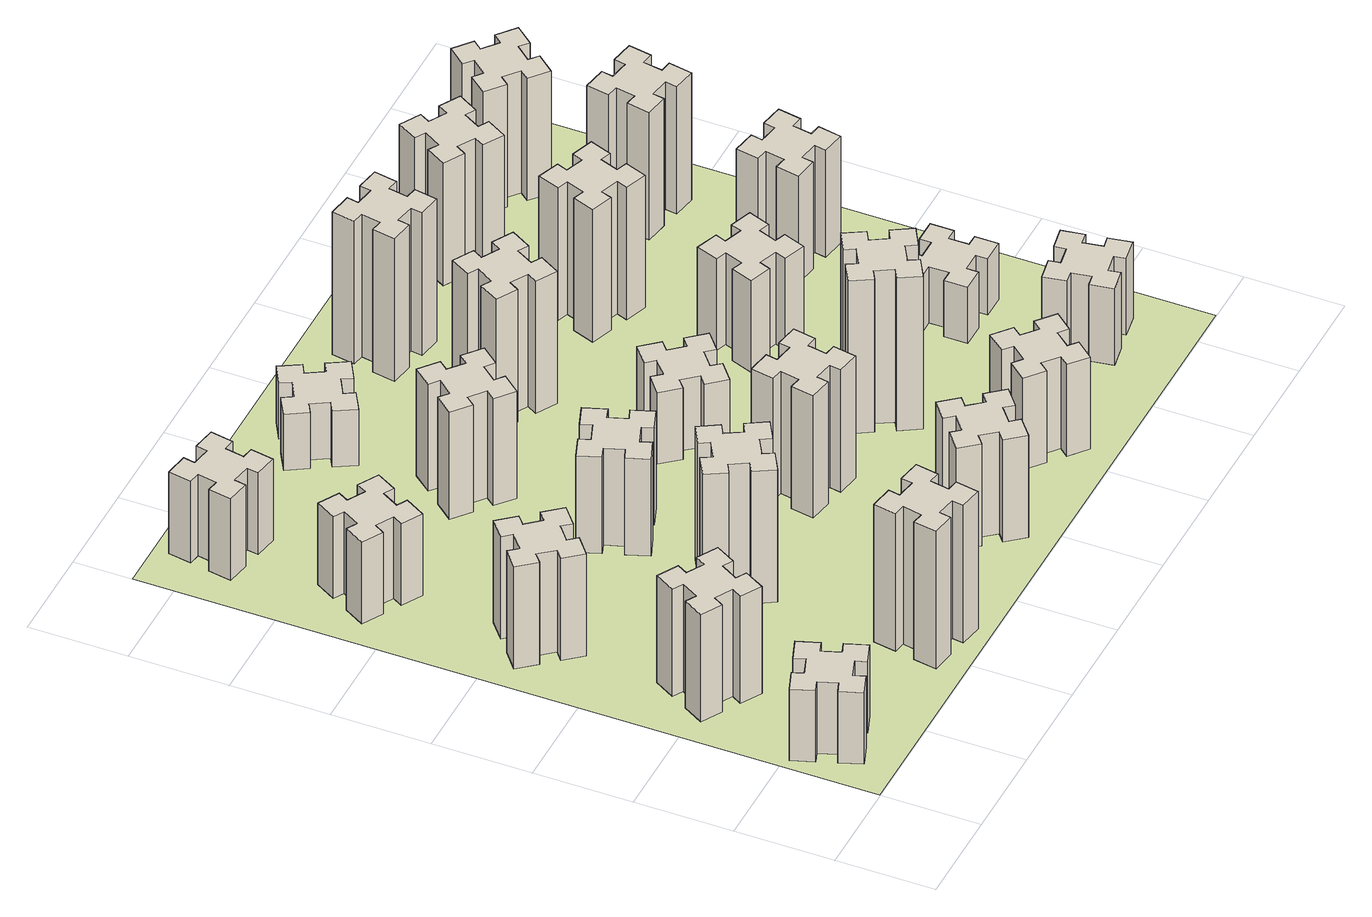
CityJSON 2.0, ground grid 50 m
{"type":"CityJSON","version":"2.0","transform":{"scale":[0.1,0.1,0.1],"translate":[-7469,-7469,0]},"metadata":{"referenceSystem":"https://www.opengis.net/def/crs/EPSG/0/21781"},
"CityObjects":{
"building1":{"type":"Building","attributes":{"class":"1000","function":"1000","usage":"1000","yearOfConstruction":2016,"roofType":"1000","measuredHeight":42,"storeysAboveGround":30,"storeysBelowGround":0},"geometry":[{"type":"Solid","lod":"1","boundaries":[[[[0,1,2,3,4,5,6,7,8,9,10,11,12,13,14,15,16,17,18,19]],[[17,16,20,21]],[[16,15,22,20]],[[15,14,23,22]],[[14,13,24,23]],[[13,12,25,24]],[[12,11,26,25]],[[11,10,27,26]],[[10,9,28,27]],[[9,8,29,28]],[[8,7,30,29]],[[7,6,31,30]],[[6,5,32,31]],[[5,4,33,32]],[[4,3,34,33]],[[3,2,35,34]],[[2,1,36,35]],[[1,0,37,36]],[[0,19,38,37]],[[19,18,39,38]],[[18,17,21,39]],[[24,25,26,27,28,29,30,31,32,33,34,35,36,37,38,39,21,20,22,23]]]]}]},
"building2":{"type":"Building","attributes":{"class":"1000","function":"1000","usage":"1000","yearOfConstruction":2016,"roofType":"1000","measuredHeight":63,"storeysAboveGround":30,"storeysBelowGround":0},"geometry":[{"type":"Solid","lod":"1","boundaries":[[[[40,41,42,43,44,45,46,47,48,49,50,51,52,53,54,55,56,57,58,59]],[[57,56,60,61]],[[56,55,62,60]],[[55,54,63,62]],[[54,53,64,63]],[[53,52,65,64]],[[52,51,66,65]],[[51,50,67,66]],[[50,49,68,67]],[[49,48,69,68]],[[48,47,70,69]],[[47,46,71,70]],[[46,45,72,71]],[[45,44,73,72]],[[44,43,74,73]],[[43,42,75,74]],[[42,41,76,75]],[[41,40,77,76]],[[40,59,78,77]],[[59,58,79,78]],[[58,57,61,79]],[[64,65,66,67,68,69,70,71,72,73,74,75,76,77,78,79,61,60,62,63]]]]}]},
"building3":{"type":"Building","attributes":{"class":"1000","function":"1000","usage":"1000","yearOfConstruction":2016,"roofType":"1000","measuredHeight":60,"storeysAboveGround":30,"storeysBelowGround":0},"geometry":[{"type":"Solid","lod":"1","boundaries":[[[[80,81,82,83,84,85,86,87,88,89,90,91,92,93,94,95,96,97,98,99]],[[97,96,100,101]],[[96,95,102,100]],[[95,94,103,102]],[[94,93,104,103]],[[93,92,105,104]],[[92,91,106,105]],[[91,90,107,106]],[[90,89,108,107]],[[89,88,109,108]],[[88,87,110,109]],[[87,86,111,110]],[[86,85,112,111]],[[85,84,113,112]],[[84,83,114,113]],[[83,82,115,114]],[[82,81,116,115]],[[81,80,117,116]],[[80,99,118,117]],[[99,98,119,118]],[[98,97,101,119]],[[104,105,106,107,108,109,110,111,112,113,114,115,116,117,118,119,101,100,102,103]]]]}]},
"building4":{"type":"Building","attributes":{"class":"1000","function":"1000","usage":"1000","yearOfConstruction":2016,"roofType":"1000","measuredHeight":48,"storeysAboveGround":30,"storeysBelowGround":0},"geometry":[{"type":"Solid","lod":"1","boundaries":[[[[120,121,122,123,124,125,126,127,128,129,130,131,132,133,134,135,136,137,138,139]],[[137,136,140,141]],[[136,135,142,140]],[[135,134,143,142]],[[134,133,144,143]],[[133,132,145,144]],[[132,131,146,145]],[[131,130,147,146]],[[130,129,148,147]],[[129,128,149,148]],[[128,127,150,149]],[[127,126,151,150]],[[126,125,152,151]],[[125,124,153,152]],[[124,123,154,153]],[[123,122,155,154]],[[122,121,156,155]],[[121,120,157,156]],[[120,139,158,157]],[[139,138,159,158]],[[138,137,141,159]],[[144,145,146,147,148,149,150,151,152,153,154,155,156,157,158,159,141,140,142,143]]]]}]},
"building5":{"type":"Building","attributes":{"class":"1000","function":"1000","usage":"1000","yearOfConstruction":2016,"roofType":"1000","measuredHeight":81,"storeysAboveGround":30,"storeysBelowGround":0},"geometry":[{"type":"Solid","lod":"1","boundaries":[[[[160,161,162,163,164,165,166,167,168,169,170,171,172,173,174,175,176,177,178,179]],[[177,176,180,181]],[[176,175,182,180]],[[175,174,183,182]],[[174,173,184,183]],[[173,172,185,184]],[[172,171,186,185]],[[171,170,187,186]],[[170,169,188,187]],[[169,168,189,188]],[[168,167,190,189]],[[167,166,191,190]],[[166,165,192,191]],[[165,164,193,192]],[[164,163,194,193]],[[163,162,195,194]],[[162,161,196,195]],[[161,160,197,196]],[[160,179,198,197]],[[179,178,199,198]],[[178,177,181,199]],[[184,185,186,187,188,189,190,191,192,193,194,195,196,197,198,199,181,180,182,183]]]]}]},
"building6":{"type":"Building","attributes":{"class":"1000","function":"1000","usage":"1000","yearOfConstruction":2016,"roofType":"1000","measuredHeight":48,"storeysAboveGround":30,"storeysBelowGround":0},"geometry":[{"type":"Solid","lod":"1","boundaries":[[[[200,201,202,203,204,205,206,207,208,209,210,211,212,213,214,215,216,217,218,219]],[[217,216,220,221]],[[216,215,222,220]],[[215,214,223,222]],[[214,213,224,223]],[[213,212,225,224]],[[212,211,226,225]],[[211,210,227,226]],[[210,209,228,227]],[[209,208,229,228]],[[208,207,230,229]],[[207,206,231,230]],[[206,205,232,231]],[[205,204,233,232]],[[204,203,234,233]],[[203,202,235,234]],[[202,201,236,235]],[[201,200,237,236]],[[200,219,238,237]],[[219,218,239,238]],[[218,217,221,239]],[[224,225,226,227,228,229,230,231,232,233,234,235,236,237,238,239,221,220,222,223]]]]}]},
"building7":{"type":"Building","attributes":{"class":"1000","function":"1000","usage":"1000","yearOfConstruction":2016,"roofType":"1000","measuredHeight":78,"storeysAboveGround":30,"storeysBelowGround":0},"geometry":[{"type":"Solid","lod":"1","boundaries":[[[[240,241,242,243,244,245,246,247,248,249,250,251,252,253,254,255,256,257,258,259]],[[257,256,260,261]],[[256,255,262,260]],[[255,254,263,262]],[[254,253,264,263]],[[253,252,265,264]],[[252,251,266,265]],[[251,250,267,266]],[[250,249,268,267]],[[249,248,269,268]],[[248,247,270,269]],[[247,246,271,270]],[[246,245,272,271]],[[245,244,273,272]],[[244,243,274,273]],[[243,242,275,274]],[[242,241,276,275]],[[241,240,277,276]],[[240,259,278,277]],[[259,258,279,278]],[[258,257,261,279]],[[264,265,266,267,268,269,270,271,272,273,274,275,276,277,278,279,261,260,262,263]]]]}]},
"building8":{"type":"Building","attributes":{"class":"1000","function":"1000","usage":"1000","yearOfConstruction":2016,"roofType":"1000","measuredHeight":57,"storeysAboveGround":30,"storeysBelowGround":0},"geometry":[{"type":"Solid","lod":"1","boundaries":[[[[280,281,282,283,284,285,286,287,288,289,290,291,292,293,294,295,296,297,298,299]],[[297,296,300,301]],[[296,295,302,300]],[[295,294,303,302]],[[294,293,304,303]],[[293,292,305,304]],[[292,291,306,305]],[[291,290,307,306]],[[290,289,308,307]],[[289,288,309,308]],[[288,287,310,309]],[[287,286,311,310]],[[286,285,312,311]],[[285,284,313,312]],[[284,283,314,313]],[[283,282,315,314]],[[282,281,316,315]],[[281,280,317,316]],[[280,299,318,317]],[[299,298,319,318]],[[298,297,301,319]],[[304,305,306,307,308,309,310,311,312,313,314,315,316,317,318,319,301,300,302,303]]]]}]},
"building9":{"type":"Building","attributes":{"class":"1000","function":"1000","usage":"1000","yearOfConstruction":2016,"roofType":"1000","measuredHeight":63,"storeysAboveGround":30,"storeysBelowGround":0},"geometry":[{"type":"Solid","lod":"1","boundaries":[[[[320,321,322,323,324,325,326,327,328,329,330,331,332,333,334,335,336,337,338,339]],[[337,336,340,341]],[[336,335,342,340]],[[335,334,343,342]],[[334,333,344,343]],[[333,332,345,344]],[[332,331,346,345]],[[331,330,347,346]],[[330,329,348,347]],[[329,328,349,348]],[[328,327,350,349]],[[327,326,351,350]],[[326,325,352,351]],[[325,324,353,352]],[[324,323,354,353]],[[323,322,355,354]],[[322,321,356,355]],[[321,320,357,356]],[[320,339,358,357]],[[339,338,359,358]],[[338,337,341,359]],[[344,345,346,347,348,349,350,351,352,353,354,355,356,357,358,359,341,340,342,343]]]]}]},
"building10":{"type":"Building","attributes":{"class":"1000","function":"1000","usage":"1000","yearOfConstruction":2016,"roofType":"1000","measuredHeight":60,"storeysAboveGround":30,"storeysBelowGround":0},"geometry":[{"type":"Solid","lod":"1","boundaries":[[[[360,361,362,363,364,365,366,367,368,369,370,371,372,373,374,375,376,377,378,379]],[[377,376,380,381]],[[376,375,382,380]],[[375,374,383,382]],[[374,373,384,383]],[[373,372,385,384]],[[372,371,386,385]],[[371,370,387,386]],[[370,369,388,387]],[[369,368,389,388]],[[368,367,390,389]],[[367,366,391,390]],[[366,365,392,391]],[[365,364,393,392]],[[364,363,394,393]],[[363,362,395,394]],[[362,361,396,395]],[[361,360,397,396]],[[360,379,398,397]],[[379,378,399,398]],[[378,377,381,399]],[[384,385,386,387,388,389,390,391,392,393,394,395,396,397,398,399,381,380,382,383]]]]}]},
"building11":{"type":"Building","attributes":{"class":"1000","function":"1000","usage":"1000","yearOfConstruction":2016,"roofType":"1000","measuredHeight":33,"storeysAboveGround":30,"storeysBelowGround":0},"geometry":[{"type":"Solid","lod":"1","boundaries":[[[[400,401,402,403,404,405,406,407,408,409,410,411,412,413,414,415,416,417,418,419]],[[417,416,420,421]],[[416,415,422,420]],[[415,414,423,422]],[[414,413,424,423]],[[413,412,425,424]],[[412,411,426,425]],[[411,410,427,426]],[[410,409,428,427]],[[409,408,429,428]],[[408,407,430,429]],[[407,406,431,430]],[[406,405,432,431]],[[405,404,433,432]],[[404,403,434,433]],[[403,402,435,434]],[[402,401,436,435]],[[401,400,437,436]],[[400,419,438,437]],[[419,418,439,438]],[[418,417,421,439]],[[424,425,426,427,428,429,430,431,432,433,434,435,436,437,438,439,421,420,422,423]]]]}]},
"building12":{"type":"Building","attributes":{"class":"1000","function":"1000","usage":"1000","yearOfConstruction":2016,"roofType":"1000","measuredHeight":72,"storeysAboveGround":30,"storeysBelowGround":0},"geometry":[{"type":"Solid","lod":"1","boundaries":[[[[440,441,442,443,444,445,446,447,448,449,450,451,452,453,454,455,456,457,458,459]],[[457,456,460,461]],[[456,455,462,460]],[[455,454,463,462]],[[454,453,464,463]],[[453,452,465,464]],[[452,451,466,465]],[[451,450,467,466]],[[450,449,468,467]],[[449,448,469,468]],[[448,447,470,469]],[[447,446,471,470]],[[446,445,472,471]],[[445,444,473,472]],[[444,443,474,473]],[[443,442,475,474]],[[442,441,476,475]],[[441,440,477,476]],[[440,459,478,477]],[[459,458,479,478]],[[458,457,461,479]],[[464,465,466,467,468,469,470,471,472,473,474,475,476,477,478,479,461,460,462,463]]]]}]},
"building13":{"type":"Building","attributes":{"class":"1000","function":"1000","usage":"1000","yearOfConstruction":2016,"roofType":"1000","measuredHeight":42,"storeysAboveGround":30,"storeysBelowGround":0},"geometry":[{"type":"Solid","lod":"1","boundaries":[[[[480,481,482,483,484,485,486,487,488,489,490,491,492,493,494,495,496,497,498,499]],[[497,496,500,501]],[[496,495,502,500]],[[495,494,503,502]],[[494,493,504,503]],[[493,492,505,504]],[[492,491,506,505]],[[491,490,507,506]],[[490,489,508,507]],[[489,488,509,508]],[[488,487,510,509]],[[487,486,511,510]],[[486,485,512,511]],[[485,484,513,512]],[[484,483,514,513]],[[483,482,515,514]],[[482,481,516,515]],[[481,480,517,516]],[[480,499,518,517]],[[499,498,519,518]],[[498,497,501,519]],[[504,505,506,507,508,509,510,511,512,513,514,515,516,517,518,519,501,500,502,503]]]]}]},
"building14":{"type":"Building","attributes":{"class":"1000","function":"1000","usage":"1000","yearOfConstruction":2016,"roofType":"1000","measuredHeight":78,"storeysAboveGround":30,"storeysBelowGround":0},"geometry":[{"type":"Solid","lod":"1","boundaries":[[[[520,521,522,523,524,525,526,527,528,529,530,531,532,533,534,535,536,537,538,539]],[[537,536,540,541]],[[536,535,542,540]],[[535,534,543,542]],[[534,533,544,543]],[[533,532,545,544]],[[532,531,546,545]],[[531,530,547,546]],[[530,529,548,547]],[[529,528,549,548]],[[528,527,550,549]],[[527,526,551,550]],[[526,525,552,551]],[[525,524,553,552]],[[524,523,554,553]],[[523,522,555,554]],[[522,521,556,555]],[[521,520,557,556]],[[520,539,558,557]],[[539,538,559,558]],[[538,537,541,559]],[[544,545,546,547,548,549,550,551,552,553,554,555,556,557,558,559,541,540,542,543]]]]}]},
"building15":{"type":"Building","attributes":{"class":"1000","function":"1000","usage":"1000","yearOfConstruction":2016,"roofType":"1000","measuredHeight":54,"storeysAboveGround":30,"storeysBelowGround":0},"geometry":[{"type":"Solid","lod":"1","boundaries":[[[[560,561,562,563,564,565,566,567,568,569,570,571,572,573,574,575,576,577,578,579]],[[577,576,580,581]],[[576,575,582,580]],[[575,574,583,582]],[[574,573,584,583]],[[573,572,585,584]],[[572,571,586,585]],[[571,570,587,586]],[[570,569,588,587]],[[569,568,589,588]],[[568,567,590,589]],[[567,566,591,590]],[[566,565,592,591]],[[565,564,593,592]],[[564,563,594,593]],[[563,562,595,594]],[[562,561,596,595]],[[561,560,597,596]],[[560,579,598,597]],[[579,578,599,598]],[[578,577,581,599]],[[584,585,586,587,588,589,590,591,592,593,594,595,596,597,598,599,581,580,582,583]]]]}]},
"building16":{"type":"Building","attributes":{"class":"1000","function":"1000","usage":"1000","yearOfConstruction":2016,"roofType":"1000","measuredHeight":90,"storeysAboveGround":30,"storeysBelowGround":0},"geometry":[{"type":"Solid","lod":"1","boundaries":[[[[600,601,602,603,604,605,606,607,608,609,610,611,612,613,614,615,616,617,618,619]],[[617,616,620,621]],[[616,615,622,620]],[[615,614,623,622]],[[614,613,624,623]],[[613,612,625,624]],[[612,611,626,625]],[[611,610,627,626]],[[610,609,628,627]],[[609,608,629,628]],[[608,607,630,629]],[[607,606,631,630]],[[606,605,632,631]],[[605,604,633,632]],[[604,603,634,633]],[[603,602,635,634]],[[602,601,636,635]],[[601,600,637,636]],[[600,619,638,637]],[[619,618,639,638]],[[618,617,621,639]],[[624,625,626,627,628,629,630,631,632,633,634,635,636,637,638,639,621,620,622,623]]]]}]},
"building17":{"type":"Building","attributes":{"class":"1000","function":"1000","usage":"1000","yearOfConstruction":2016,"roofType":"1000","measuredHeight":84,"storeysAboveGround":30,"storeysBelowGround":0},"geometry":[{"type":"Solid","lod":"1","boundaries":[[[[640,641,642,643,644,645,646,647,648,649,650,651,652,653,654,655,656,657,658,659]],[[657,656,660,661]],[[656,655,662,660]],[[655,654,663,662]],[[654,653,664,663]],[[653,652,665,664]],[[652,651,666,665]],[[651,650,667,666]],[[650,649,668,667]],[[649,648,669,668]],[[648,647,670,669]],[[647,646,671,670]],[[646,645,672,671]],[[645,644,673,672]],[[644,643,674,673]],[[643,642,675,674]],[[642,641,676,675]],[[641,640,677,676]],[[640,659,678,677]],[[659,658,679,678]],[[658,657,661,679]],[[664,665,666,667,668,669,670,671,672,673,674,675,676,677,678,679,661,660,662,663]]]]}]},
"building18":{"type":"Building","attributes":{"class":"1000","function":"1000","usage":"1000","yearOfConstruction":2016,"roofType":"1000","measuredHeight":54,"storeysAboveGround":30,"storeysBelowGround":0},"geometry":[{"type":"Solid","lod":"1","boundaries":[[[[680,681,682,683,684,685,686,687,688,689,690,691,692,693,694,695,696,697,698,699]],[[697,696,700,701]],[[696,695,702,700]],[[695,694,703,702]],[[694,693,704,703]],[[693,692,705,704]],[[692,691,706,705]],[[691,690,707,706]],[[690,689,708,707]],[[689,688,709,708]],[[688,687,710,709]],[[687,686,711,710]],[[686,685,712,711]],[[685,684,713,712]],[[684,683,714,713]],[[683,682,715,714]],[[682,681,716,715]],[[681,680,717,716]],[[680,699,718,717]],[[699,698,719,718]],[[698,697,701,719]],[[704,705,706,707,708,709,710,711,712,713,714,715,716,717,718,719,701,700,702,703]]]]}]},
"building19":{"type":"Building","attributes":{"class":"1000","function":"1000","usage":"1000","yearOfConstruction":2016,"roofType":"1000","measuredHeight":78,"storeysAboveGround":30,"storeysBelowGround":0},"geometry":[{"type":"Solid","lod":"1","boundaries":[[[[720,721,722,723,724,725,726,727,728,729,730,731,732,733,734,735,736,737,738,739]],[[737,736,740,741]],[[736,735,742,740]],[[735,734,743,742]],[[734,733,744,743]],[[733,732,745,744]],[[732,731,746,745]],[[731,730,747,746]],[[730,729,748,747]],[[729,728,749,748]],[[728,727,750,749]],[[727,726,751,750]],[[726,725,752,751]],[[725,724,753,752]],[[724,723,754,753]],[[723,722,755,754]],[[722,721,756,755]],[[721,720,757,756]],[[720,739,758,757]],[[739,738,759,758]],[[738,737,741,759]],[[744,745,746,747,748,749,750,751,752,753,754,755,756,757,758,759,741,740,742,743]]]]}]},
"building20":{"type":"Building","attributes":{"class":"1000","function":"1000","usage":"1000","yearOfConstruction":2016,"roofType":"1000","measuredHeight":45,"storeysAboveGround":30,"storeysBelowGround":0},"geometry":[{"type":"Solid","lod":"1","boundaries":[[[[760,761,762,763,764,765,766,767,768,769,770,771,772,773,774,775,776,777,778,779]],[[777,776,780,781]],[[776,775,782,780]],[[775,774,783,782]],[[774,773,784,783]],[[773,772,785,784]],[[772,771,786,785]],[[771,770,787,786]],[[770,769,788,787]],[[769,768,789,788]],[[768,767,790,789]],[[767,766,791,790]],[[766,765,792,791]],[[765,764,793,792]],[[764,763,794,793]],[[763,762,795,794]],[[762,761,796,795]],[[761,760,797,796]],[[760,779,798,797]],[[779,778,799,798]],[[778,777,781,799]],[[784,785,786,787,788,789,790,791,792,793,794,795,796,797,798,799,781,780,782,783]]]]}]},
"building21":{"type":"Building","attributes":{"class":"1000","function":"1000","usage":"1000","yearOfConstruction":2016,"roofType":"1000","measuredHeight":33,"storeysAboveGround":30,"storeysBelowGround":0},"geometry":[{"type":"Solid","lod":"1","boundaries":[[[[800,801,802,803,804,805,806,807,808,809,810,811,812,813,814,815,816,817,818,819]],[[817,816,820,821]],[[816,815,822,820]],[[815,814,823,822]],[[814,813,824,823]],[[813,812,825,824]],[[812,811,826,825]],[[811,810,827,826]],[[810,809,828,827]],[[809,808,829,828]],[[808,807,830,829]],[[807,806,831,830]],[[806,805,832,831]],[[805,804,833,832]],[[804,803,834,833]],[[803,802,835,834]],[[802,801,836,835]],[[801,800,837,836]],[[800,819,838,837]],[[819,818,839,838]],[[818,817,821,839]],[[824,825,826,827,828,829,830,831,832,833,834,835,836,837,838,839,821,820,822,823]]]]}]},
"building22":{"type":"Building","attributes":{"class":"1000","function":"1000","usage":"1000","yearOfConstruction":2016,"roofType":"1000","measuredHeight":72,"storeysAboveGround":30,"storeysBelowGround":0},"geometry":[{"type":"Solid","lod":"1","boundaries":[[[[840,841,842,843,844,845,846,847,848,849,850,851,852,853,854,855,856,857,858,859]],[[857,856,860,861]],[[856,855,862,860]],[[855,854,863,862]],[[854,853,864,863]],[[853,852,865,864]],[[852,851,866,865]],[[851,850,867,866]],[[850,849,868,867]],[[849,848,869,868]],[[848,847,870,869]],[[847,846,871,870]],[[846,845,872,871]],[[845,844,873,872]],[[844,843,874,873]],[[843,842,875,874]],[[842,841,876,875]],[[841,840,877,876]],[[840,859,878,877]],[[859,858,879,878]],[[858,857,861,879]],[[864,865,866,867,868,869,870,871,872,873,874,875,876,877,878,879,861,860,862,863]]]]}]},
"building23":{"type":"Building","attributes":{"class":"1000","function":"1000","usage":"1000","yearOfConstruction":2016,"roofType":"1000","measuredHeight":63,"storeysAboveGround":30,"storeysBelowGround":0},"geometry":[{"type":"Solid","lod":"1","boundaries":[[[[880,881,882,883,884,885,886,887,888,889,890,891,892,893,894,895,896,897,898,899]],[[897,896,900,901]],[[896,895,902,900]],[[895,894,903,902]],[[894,893,904,903]],[[893,892,905,904]],[[892,891,906,905]],[[891,890,907,906]],[[890,889,908,907]],[[889,888,909,908]],[[888,887,910,909]],[[887,886,911,910]],[[886,885,912,911]],[[885,884,913,912]],[[884,883,914,913]],[[883,882,915,914]],[[882,881,916,915]],[[881,880,917,916]],[[880,899,918,917]],[[899,898,919,918]],[[898,897,901,919]],[[904,905,906,907,908,909,910,911,912,913,914,915,916,917,918,919,901,900,902,903]]]]}]},
"building24":{"type":"Building","attributes":{"class":"1000","function":"1000","usage":"1000","yearOfConstruction":2016,"roofType":"1000","measuredHeight":75,"storeysAboveGround":30,"storeysBelowGround":0},"geometry":[{"type":"Solid","lod":"1","boundaries":[[[[920,921,922,923,924,925,926,927,928,929,930,931,932,933,934,935,936,937,938,939]],[[937,936,940,941]],[[936,935,942,940]],[[935,934,943,942]],[[934,933,944,943]],[[933,932,945,944]],[[932,931,946,945]],[[931,930,947,946]],[[930,929,948,947]],[[929,928,949,948]],[[928,927,950,949]],[[927,926,951,950]],[[926,925,952,951]],[[925,924,953,952]],[[924,923,954,953]],[[923,922,955,954]],[[922,921,956,955]],[[921,920,957,956]],[[920,939,958,957]],[[939,938,959,958]],[[938,937,941,959]],[[944,945,946,947,948,949,950,951,952,953,954,955,956,957,958,959,941,940,942,943]]]]}]},
"building25":{"type":"Building","attributes":{"class":"1000","function":"1000","usage":"1000","yearOfConstruction":2016,"roofType":"1000","measuredHeight":72,"storeysAboveGround":30,"storeysBelowGround":0},"geometry":[{"type":"Solid","lod":"1","boundaries":[[[[960,961,962,963,964,965,966,967,968,969,970,971,972,973,974,975,976,977,978,979]],[[977,976,980,981]],[[976,975,982,980]],[[975,974,983,982]],[[974,973,984,983]],[[973,972,985,984]],[[972,971,986,985]],[[971,970,987,986]],[[970,969,988,987]],[[969,968,989,988]],[[968,967,990,989]],[[967,966,991,990]],[[966,965,992,991]],[[965,964,993,992]],[[964,963,994,993]],[[963,962,995,994]],[[962,961,996,995]],[[961,960,997,996]],[[960,979,998,997]],[[979,978,999,998]],[[978,977,981,999]],[[984,985,986,987,988,989,990,991,992,993,994,995,996,997,998,999,981,980,982,983]]]]}]},
"landuse1":{"type":"LandUse","attributes":{"name":"plot1","function":"1010"},"geometry":[{"type":"MultiSurface","lod":"1","boundaries":[[[1000,1001,1002,1003]]]}]}
},
"vertices":[
[155,385,0],[189,291,0],[133,270,0],[174,157,0],[287,199,0],[266,255,0],[360,289,0],[380,233,0],[493,274,0],[452,387,0],[396,366,0],[362,460,0],[418,480,0],[377,593,0],[264,552,0],[285,496,0],[191,462,0],[170,518,0],[57,477,0],[99,364,0],[191,462,420],[170,518,420],[285,496,420],[264,552,420],[377,593,420],[418,480,420],[362,460,420],[396,366,420],[452,387,420],[493,274,420],[380,233,420],[360,289,420],[266,255,420],[287,199,420],[174,157,420],[133,270,420],[189,291,420],[155,385,420],[99,364,420],[57,477,420],
[474,1086,0],[387,1136,0],[417,1188,0],[313,1248,0],[253,1144,0],[305,1114,0],[255,1027,0],[203,1057,0],[143,953,0],[247,893,0],[277,945,0],[364,895,0],[334,843,0],[438,783,0],[498,887,0],[446,917,0],[496,1004,0],[548,974,0],[608,1078,0],[504,1138,0],[496,1004,630],[548,974,630],[446,917,630],[498,887,630],[438,783,630],[334,843,630],[364,895,630],[277,945,630],[247,893,630],[143,953,630],[203,1057,630],[255,1027,630],[305,1114,630],[253,1144,630],[313,1248,630],[417,1188,630],[387,1136,630],[474,1086,630],[504,1138,630],[608,1078,630],
[259,1823,0],[323,1746,0],[277,1708,0],[354,1616,0],[446,1693,0],[408,1739,0],[484,1803,0],[523,1757,0],[615,1834,0],[538,1926,0],[492,1888,0],[427,1964,0],[473,2003,0],[396,2095,0],[304,2018,0],[343,1972,0],[266,1907,0],[228,1953,0],[136,1876,0],[213,1784,0],[266,1907,600],[228,1953,600],[343,1972,600],[304,2018,600],[396,2095,600],[473,2003,600],[427,1964,600],[492,1888,600],[538,1926,600],[615,1834,600],[523,1757,600],[484,1803,600],[408,1739,600],[446,1693,600],[354,1616,600],[277,1708,600],[323,1746,600],[259,1823,600],[213,1784,600],[136,1876,600],
[277,2625,0],[364,2575,0],[334,2523,0],[438,2463,0],[498,2567,0],[446,2597,0],[496,2684,0],[548,2654,0],[608,2758,0],[504,2818,0],[474,2766,0],[387,2816,0],[417,2868,0],[313,2928,0],[253,2824,0],[305,2794,0],[255,2707,0],[203,2737,0],[143,2633,0],[247,2573,0],[255,2707,480],[203,2737,480],[305,2794,480],[253,2824,480],[313,2928,480],[417,2868,480],[387,2816,480],[474,2766,480],[504,2818,480],[608,2758,480],[548,2654,480],[496,2684,480],[446,2597,480],[498,2567,480],[438,2463,480],[334,2523,480],[364,2575,480],[277,2625,480],[247,2573,480],[143,2633,480],
[1184,375,0],[1085,392,0],[1096,451,0],[977,472,0],[957,354,0],[1016,344,0],[998,245,0],[939,256,0],[918,137,0],[1037,117,0],[1047,176,0],[1145,158,0],[1135,99,0],[1253,78,0],[1274,197,0],[1215,207,0],[1232,305,0],[1291,295,0],[1312,413,0],[1194,434,0],[1232,305,810],[1291,295,810],[1215,207,810],[1274,197,810],[1253,78,810],[1135,99,810],[1145,158,810],[1047,176,810],[1037,117,810],[918,137,810],[939,256,810],[998,245,810],[1016,344,810],[957,354,810],[977,472,810],[1096,451,810],[1085,392,810],[1184,375,810],[1194,434,810],[1312,413,810],
[444,3535,0],[345,3552,0],[356,3611,0],[237,3632,0],[217,3514,0],[276,3504,0],[258,3405,0],[199,3416,0],[178,3297,0],[297,3277,0],[307,3336,0],[405,3318,0],[395,3259,0],[513,3238,0],[534,3357,0],[475,3367,0],[492,3465,0],[551,3455,0],[572,3573,0],[454,3594,0],[492,3465,480],[551,3455,480],[475,3367,480],[534,3357,480],[513,3238,480],[395,3259,480],[405,3318,480],[307,3336,480],[297,3277,480],[178,3297,480],[199,3416,480],[258,3405,480],[276,3504,480],[217,3514,480],[237,3632,480],[356,3611,480],[345,3552,480],[444,3535,480],[454,3594,480],[572,3573,480],
[1236,1227,0],[1186,1314,0],[1238,1344,0],[1178,1448,0],[1074,1388,0],[1104,1336,0],[1017,1286,0],[987,1338,0],[883,1278,0],[943,1174,0],[995,1204,0],[1045,1117,0],[993,1087,0],[1053,983,0],[1157,1043,0],[1127,1095,0],[1214,1145,0],[1244,1093,0],[1348,1153,0],[1288,1257,0],[1214,1145,780],[1244,1093,780],[1127,1095,780],[1157,1043,780],[1053,983,780],[993,1087,780],[1045,1117,780],[995,1204,780],[943,1174,780],[883,1278,780],[987,1338,780],[1017,1286,780],[1104,1336,780],[1074,1388,780],[1178,1448,780],[1238,1344,780],[1186,1314,780],[1236,1227,780],[1288,1257,780],[1348,1153,780],
[1336,1846,0],[1302,1940,0],[1358,1960,0],[1317,2073,0],[1204,2032,0],[1225,1976,0],[1131,1942,0],[1110,1998,0],[997,1957,0],[1039,1844,0],[1095,1865,0],[1129,1771,0],[1073,1750,0],[1114,1637,0],[1227,1679,0],[1206,1735,0],[1300,1769,0],[1320,1713,0],[1433,1754,0],[1392,1867,0],[1300,1769,570],[1320,1713,570],[1206,1735,570],[1227,1679,570],[1114,1637,570],[1073,1750,570],[1129,1771,570],[1095,1865,570],[1039,1844,570],[997,1957,570],[1110,1998,570],[1131,1942,570],[1225,1976,570],[1204,2032,570],[1317,2073,570],[1358,1960,570],[1302,1940,570],[1336,1846,570],[1392,1867,570],[1433,1754,570],
[1267,2486,0],[1332,2563,0],[1378,2524,0],[1455,2616,0],[1363,2693,0],[1324,2647,0],[1248,2712,0],[1286,2758,0],[1194,2835,0],[1117,2743,0],[1163,2704,0],[1099,2628,0],[1053,2666,0],[976,2574,0],[1068,2497,0],[1106,2543,0],[1183,2479,0],[1144,2433,0],[1236,2356,0],[1313,2448,0],[1183,2479,630],[1144,2433,630],[1106,2543,630],[1068,2497,630],[976,2574,630],[1053,2666,630],[1099,2628,630],[1163,2704,630],[1117,2743,630],[1194,2835,630],[1286,2758,630],[1248,2712,630],[1324,2647,630],[1363,2693,630],[1455,2616,630],[1378,2524,630],[1332,2563,630],[1267,2486,630],[1313,2448,630],[1236,2356,630],
[2072,408,0],[2007,484,0],[2053,523,0],[1976,615,0],[1884,538,0],[1923,492,0],[1846,427,0],[1808,473,0],[1716,396,0],[1793,304,0],[1839,343,0],[1903,266,0],[1857,228,0],[1934,136,0],[2026,213,0],[1988,259,0],[2064,323,0],[2103,277,0],[2195,354,0],[2118,446,0],[2064,323,600],[2103,277,600],[1988,259,600],[2026,213,600],[1934,136,600],[1857,228,600],[1903,266,600],[1839,343,600],[1793,304,600],[1716,396,600],[1808,473,600],[1846,427,600],[1923,492,600],[1884,538,600],[1976,615,600],[2053,523,600],[2007,484,600],[2072,408,600],[2118,446,600],[2195,354,600],
[1336,3347,0],[1286,3434,0],[1338,3464,0],[1278,3568,0],[1174,3508,0],[1204,3456,0],[1117,3406,0],[1087,3458,0],[983,3398,0],[1043,3294,0],[1095,3324,0],[1145,3237,0],[1093,3207,0],[1153,3103,0],[1257,3163,0],[1227,3215,0],[1314,3265,0],[1344,3213,0],[1448,3273,0],[1388,3377,0],[1314,3265,330],[1344,3213,330],[1227,3215,330],[1257,3163,330],[1153,3103,330],[1093,3207,330],[1145,3237,330],[1095,3324,330],[1043,3294,330],[983,3398,330],[1087,3458,330],[1117,3406,330],[1204,3456,330],[1174,3508,330],[1278,3568,330],[1338,3464,330],[1286,3434,330],[1336,3347,330],[1388,3377,330],[1448,3273,330],
[1924,1315,0],[1825,1332,0],[1836,1391,0],[1717,1412,0],[1697,1294,0],[1756,1284,0],[1738,1185,0],[1679,1196,0],[1658,1077,0],[1777,1057,0],[1787,1116,0],[1885,1098,0],[1875,1039,0],[1993,1018,0],[2014,1137,0],[1955,1147,0],[1972,1245,0],[2031,1235,0],[2052,1353,0],[1934,1374,0],[1972,1245,720],[2031,1235,720],[1955,1147,720],[2014,1137,720],[1993,1018,720],[1875,1039,720],[1885,1098,720],[1787,1116,720],[1777,1057,720],[1658,1077,720],[1679,1196,720],[1738,1185,720],[1756,1284,720],[1697,1294,720],[1717,1412,720],[1836,1391,720],[1825,1332,720],[1924,1315,720],[1934,1374,720],[2052,1353,720],
[1839,1823,0],[1903,1746,0],[1857,1708,0],[1934,1616,0],[2026,1693,0],[1988,1739,0],[2064,1803,0],[2103,1757,0],[2195,1834,0],[2118,1926,0],[2072,1888,0],[2007,1964,0],[2053,2003,0],[1976,2095,0],[1884,2018,0],[1923,1972,0],[1846,1907,0],[1808,1953,0],[1716,1876,0],[1793,1784,0],[1846,1907,420],[1808,1953,420],[1923,1972,420],[1884,2018,420],[1976,2095,420],[2053,2003,420],[2007,1964,420],[2072,1888,420],[2118,1926,420],[2195,1834,420],[2103,1757,420],[2064,1803,420],[1988,1739,420],[2026,1693,420],[1934,1616,420],[1857,1708,420],[1903,1746,420],[1839,1823,420],[1793,1784,420],[1716,1876,420],
[1757,2625,0],[1844,2575,0],[1814,2523,0],[1918,2463,0],[1978,2567,0],[1926,2597,0],[1976,2684,0],[2028,2654,0],[2088,2758,0],[1984,2818,0],[1954,2766,0],[1867,2816,0],[1897,2868,0],[1793,2928,0],[1733,2824,0],[1785,2794,0],[1735,2707,0],[1683,2737,0],[1623,2633,0],[1727,2573,0],[1735,2707,780],[1683,2737,780],[1785,2794,780],[1733,2824,780],[1793,2928,780],[1897,2868,780],[1867,2816,780],[1954,2766,780],[1984,2818,780],[2088,2758,780],[2028,2654,780],[1976,2684,780],[1926,2597,780],[1978,2567,780],[1918,2463,780],[1814,2523,780],[1844,2575,780],[1757,2625,780],[1727,2573,780],[1623,2633,780],
[2543,484,0],[2479,408,0],[2433,446,0],[2356,354,0],[2448,277,0],[2486,323,0],[2563,259,0],[2524,213,0],[2616,136,0],[2693,228,0],[2647,266,0],[2712,343,0],[2758,304,0],[2835,396,0],[2743,473,0],[2704,427,0],[2628,492,0],[2666,538,0],[2574,615,0],[2497,523,0],[2628,492,540],[2666,538,540],[2704,427,540],[2743,473,540],[2835,396,540],[2758,304,540],[2712,343,540],[2647,266,540],[2693,228,540],[2616,136,540],[2524,213,540],[2563,259,540],[2486,323,540],[2448,277,540],[2356,354,540],[2433,446,540],[2479,408,540],[2543,484,540],[2497,523,540],[2574,615,540],
[2484,1236,0],[2397,1186,0],[2367,1238,0],[2263,1178,0],[2323,1074,0],[2375,1104,0],[2425,1017,0],[2373,987,0],[2433,883,0],[2537,943,0],[2507,995,0],[2594,1045,0],[2624,993,0],[2728,1053,0],[2668,1157,0],[2616,1127,0],[2566,1214,0],[2618,1244,0],[2558,1348,0],[2454,1288,0],[2566,1214,900],[2618,1244,900],[2616,1127,900],[2668,1157,900],[2728,1053,900],[2624,993,900],[2594,1045,900],[2507,995,900],[2537,943,900],[2433,883,900],[2373,987,900],[2425,1017,900],[2375,1104,900],[2323,1074,900],[2263,1178,900],[2367,1238,900],[2397,1186,900],[2484,1236,900],[2454,1288,900],[2558,1348,900],
[1887,3236,0],[1985,3218,0],[1975,3159,0],[2093,3138,0],[2114,3257,0],[2055,3267,0],[2072,3365,0],[2131,3355,0],[2152,3473,0],[2034,3494,0],[2024,3435,0],[1925,3452,0],[1936,3511,0],[1817,3532,0],[1797,3414,0],[1856,3404,0],[1838,3305,0],[1779,3316,0],[1758,3197,0],[1877,3177,0],[1838,3305,840],[1779,3316,840],[1856,3404,840],[1797,3414,840],[1817,3532,840],[1936,3511,840],[1925,3452,840],[2024,3435,840],[2034,3494,840],[2152,3473,840],[2131,3355,840],[2072,3365,840],[2055,3267,840],[2114,3257,840],[2093,3138,840],[1975,3159,840],[1985,3218,840],[1887,3236,840],[1877,3177,840],[1758,3197,840],
[2611,1769,0],[2705,1735,0],[2684,1679,0],[2797,1637,0],[2838,1750,0],[2782,1771,0],[2816,1865,0],[2872,1844,0],[2913,1957,0],[2800,1998,0],[2780,1942,0],[2686,1976,0],[2707,2032,0],[2594,2073,0],[2553,1960,0],[2609,1940,0],[2575,1846,0],[2519,1867,0],[2477,1754,0],[2590,1713,0],[2575,1846,540],[2519,1867,540],[2609,1940,540],[2553,1960,540],[2594,2073,540],[2707,2032,540],[2686,1976,540],[2780,1942,540],[2800,1998,540],[2913,1957,540],[2872,1844,540],[2816,1865,540],[2782,1771,540],[2838,1750,540],[2797,1637,540],[2684,1679,540],[2705,1735,540],[2611,1769,540],[2590,1713,540],[2477,1754,540],
[2511,2509,0],[2605,2475,0],[2584,2419,0],[2697,2377,0],[2738,2490,0],[2682,2511,0],[2716,2605,0],[2772,2584,0],[2813,2697,0],[2700,2738,0],[2680,2682,0],[2586,2716,0],[2607,2772,0],[2494,2813,0],[2453,2700,0],[2509,2680,0],[2475,2586,0],[2419,2607,0],[2377,2494,0],[2490,2453,0],[2475,2586,780],[2419,2607,780],[2509,2680,780],[2453,2700,780],[2494,2813,780],[2607,2772,780],[2586,2716,780],[2680,2682,780],[2700,2738,780],[2813,2697,780],[2772,2584,780],[2716,2605,780],[2682,2511,780],[2738,2490,780],[2697,2377,780],[2584,2419,780],[2605,2475,780],[2511,2509,780],[2490,2453,780],[2377,2494,780],
[3305,358,0],[3404,376,0],[3414,317,0],[3532,337,0],[3511,456,0],[3452,445,0],[3435,544,0],[3494,554,0],[3473,672,0],[3355,651,0],[3365,592,0],[3267,575,0],[3257,634,0],[3138,613,0],[3159,495,0],[3218,505,0],[3236,407,0],[3177,397,0],[3197,278,0],[3316,299,0],[3236,407,450],[3177,397,450],[3218,505,450],[3159,495,450],[3138,613,450],[3257,634,450],[3267,575,450],[3365,592,450],[3355,651,450],[3473,672,450],[3494,554,450],[3435,544,450],[3452,445,450],[3511,456,450],[3532,337,450],[3414,317,450],[3404,376,450],[3305,358,450],[3316,299,450],[3197,278,450],
[3185,1005,0],[3285,1005,0],[3285,945,0],[3405,945,0],[3405,1065,0],[3345,1065,0],[3345,1165,0],[3405,1165,0],[3405,1285,0],[3285,1285,0],[3285,1225,0],[3185,1225,0],[3185,1285,0],[3065,1285,0],[3065,1165,0],[3125,1165,0],[3125,1065,0],[3065,1065,0],[3065,945,0],[3185,945,0],[3125,1065,330],[3065,1065,330],[3125,1165,330],[3065,1165,330],[3065,1285,330],[3185,1285,330],[3185,1225,330],[3285,1225,330],[3285,1285,330],[3405,1285,330],[3405,1165,330],[3345,1165,330],[3345,1065,330],[3405,1065,330],[3405,945,330],[3285,945,330],[3285,1005,330],[3185,1005,330],[3185,945,330],[3065,945,330],
[2625,3434,0],[2575,3347,0],[2523,3377,0],[2463,3273,0],[2567,3213,0],[2597,3265,0],[2684,3215,0],[2654,3163,0],[2758,3103,0],[2818,3207,0],[2766,3237,0],[2816,3324,0],[2868,3294,0],[2928,3398,0],[2824,3458,0],[2794,3406,0],[2707,3456,0],[2737,3508,0],[2633,3568,0],[2573,3464,0],[2707,3456,720],[2737,3508,720],[2794,3406,720],[2824,3458,720],[2928,3398,720],[2868,3294,720],[2816,3324,720],[2766,3237,720],[2818,3207,720],[2758,3103,720],[2654,3163,720],[2684,3215,720],[2597,3265,720],[2567,3213,720],[2463,3273,720],[2523,3377,720],[2575,3347,720],[2625,3434,720],[2573,3464,720],[2633,3568,720],
[3404,2055,0],[3305,2072,0],[3316,2131,0],[3197,2152,0],[3177,2034,0],[3236,2024,0],[3218,1925,0],[3159,1936,0],[3138,1817,0],[3257,1797,0],[3267,1856,0],[3365,1838,0],[3355,1779,0],[3473,1758,0],[3494,1877,0],[3435,1887,0],[3452,1985,0],[3511,1975,0],[3532,2093,0],[3414,2114,0],[3452,1985,630],[3511,1975,630],[3435,1887,630],[3494,1877,630],[3473,1758,630],[3355,1779,630],[3365,1838,630],[3267,1856,630],[3257,1797,630],[3138,1817,630],[3159,1936,630],[3218,1925,630],[3236,2024,630],[3177,2034,630],[3197,2152,630],[3316,2131,630],[3305,2072,630],[3404,2055,630],[3414,2114,630],[3532,2093,630],
[3236,2764,0],[3218,2665,0],[3159,2676,0],[3138,2557,0],[3257,2537,0],[3267,2596,0],[3365,2578,0],[3355,2519,0],[3473,2498,0],[3494,2617,0],[3435,2627,0],[3452,2725,0],[3511,2715,0],[3532,2833,0],[3414,2854,0],[3404,2795,0],[3305,2812,0],[3316,2871,0],[3197,2892,0],[3177,2774,0],[3305,2812,750],[3316,2871,750],[3404,2795,750],[3414,2854,750],[3532,2833,750],[3511,2715,750],[3452,2725,750],[3435,2627,750],[3494,2617,750],[3473,2498,750],[3355,2519,750],[3365,2578,750],[3267,2596,750],[3257,2537,750],[3138,2557,750],[3159,2676,750],[3218,2665,750],[3236,2764,750],[3177,2774,750],[3197,2892,750],
[3126,3283,0],[3203,3219,0],[3164,3173,0],[3256,3096,0],[3333,3188,0],[3287,3226,0],[3352,3303,0],[3398,3264,0],[3475,3356,0],[3383,3433,0],[3344,3387,0],[3268,3452,0],[3306,3498,0],[3214,3575,0],[3137,3483,0],[3183,3444,0],[3119,3368,0],[3073,3406,0],[2996,3314,0],[3088,3237,0],[3119,3368,720],[3073,3406,720],[3183,3444,720],[3137,3483,720],[3214,3575,720],[3306,3498,720],[3268,3452,720],[3344,3387,720],[3383,3433,720],[3475,3356,720],[3398,3264,720],[3352,3303,720],[3287,3226,720],[3333,3188,720],[3256,3096,720],[3164,3173,720],[3203,3219,720],[3126,3283,720],[3088,3237,720],[2996,3314,720],
[5,3705,0],[3705,3705,0],[3705,5,0],[5,5,0]
]}
